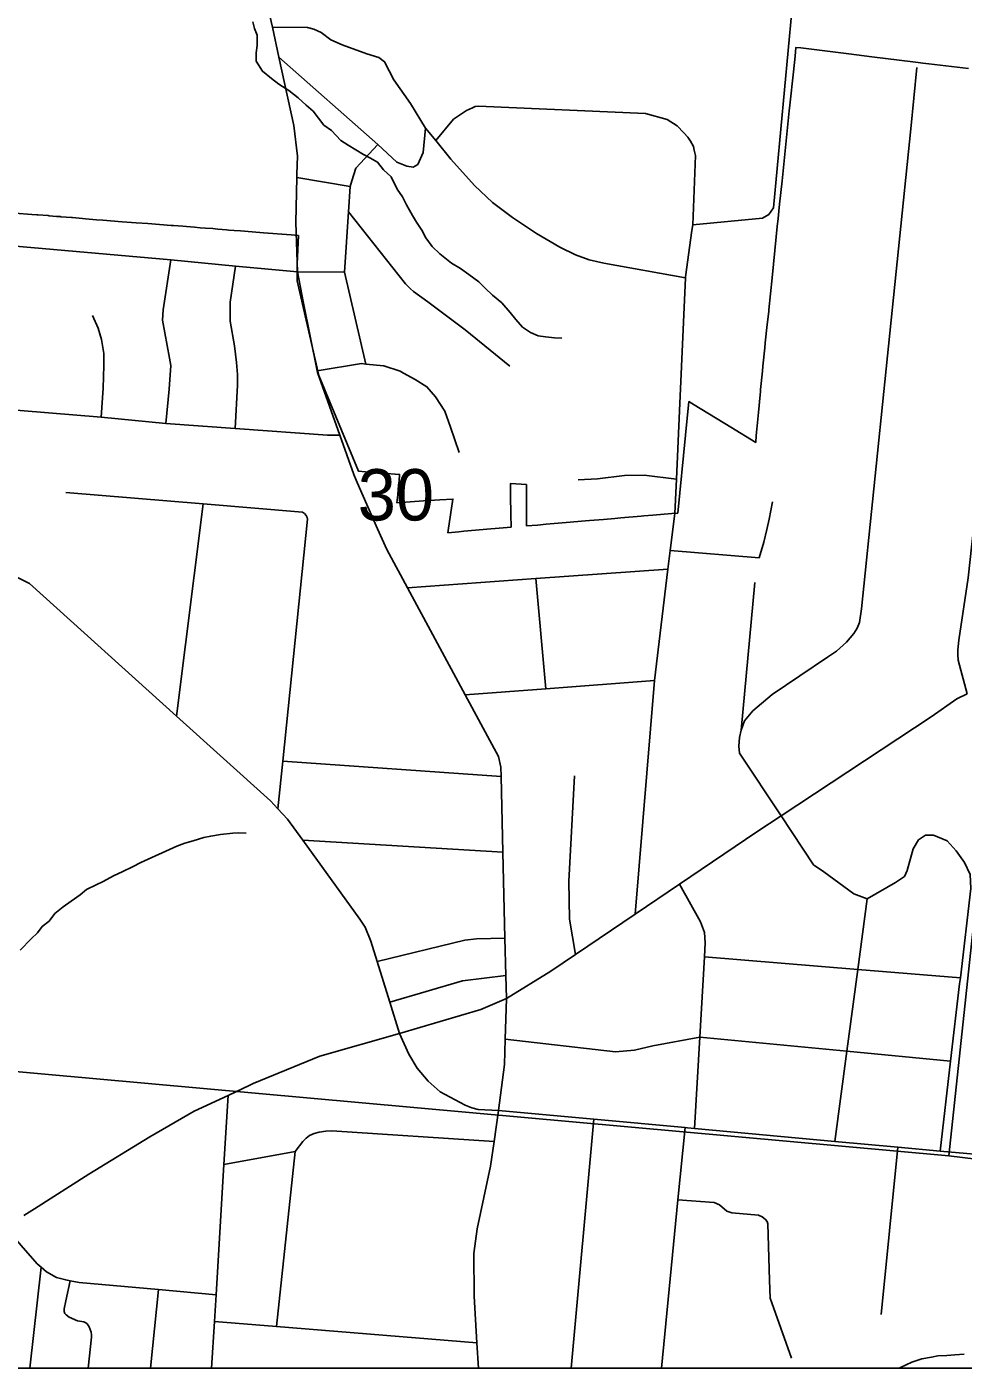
# Model space of a CAD drawing. Extents: x -18.8 to 34, y 0 to 22.
# Drawn here: x 25.231 to 25.996, y 14.1 to 15.194 of the extents above; entities that cross this region are included whole.
import ezdxf

# ---------------------------------------------------------------- set-up
doc = ezdxf.new("R2010")
doc.units = 0
for name, color, linetype in [('GM_X_City_Street', 7, 'Continuous'), ('GM_X_Corporation', 7, 'Continuous'), ('GM_X_County_Road', 7, 'Continuous'), ('GM_X_Minor_River', 7, 'Continuous'), ('GM_X_Section', 7, 'Continuous'), ('GM_X_Section_Text', 7, 'Continuous'), ('GM_X_State_Route', 7, 'Continuous'), ('GM_X_Township_Road', 7, 'Continuous'), ('GM_X_US_Route', 7, 'Continuous'), ('SH_Data', 7, 'Continuous')]:
    doc.layers.add(name, color=color, linetype=linetype)

msp = doc.modelspace()

# ---------------------------------------------------------------- linework, layer by layer
at = {"layer": 'GM_X_City_Street'}
for p, q in [((25.4372, 15.1694), (25.5179, 15.0981)), ((25.4517, 15.071), (25.4954, 15.0637)), ((25.4524, 14.9942), (25.4906, 14.994)), ((25.3535, 14.6317), (25.3754, 14.8049)), ((25.7565, 14.7669), (25.8292, 14.761)), ((25.6549, 14.6542), (25.6469, 14.744)), ((25.8143, 14.6204), (25.8257, 14.7409)), ((25.4403, 14.5951), (25.6185, 14.5825)), ((25.4568, 14.5306), (25.6199, 14.5208)), ((25.6758, 14.1), (25.6942, 14.303)), ((25.9287, 14.1438), (25.9424, 14.2803)), ((25.4351, 14.1339), (25.4505, 14.2767)), ((25.2338, 14.1), (25.2431, 14.1824)), ((25.3323, 14.1), (25.339, 14.1641))]:
    msp.add_line(p, q, dxfattribs=at)
for points in [[(25.7602, 14.797), (25.7617, 14.8251), (25.7641, 14.8807), (25.7689, 14.9892), (25.7689, 14.99), (25.7743, 15.0278), (25.7749, 15.0324), (25.8319, 15.038), (25.8369, 15.0409), (25.8409, 15.0465), (25.8618, 15.2711), (25.8632, 15.2742), (25.8663, 15.2778), (25.8708, 15.281), (25.8909, 15.302)], [(25.508, 14.919), (25.4906, 14.994), (25.494, 15.043), (25.4954, 15.0637), (25.4968, 15.0684), (25.5, 15.0788), (25.5179, 15.0981), (25.5335, 15.0836), (25.5417, 15.0803), (25.5467, 15.0795), (25.5505, 15.0816), (25.5549, 15.0914), (25.5569, 15.1114), (25.5446, 15.1315), (25.531, 15.1509), (25.5234, 15.1655), (25.5186, 15.169), (25.5088, 15.172), (25.4889, 15.1793), (25.4795, 15.1834), (25.4717, 15.1893), (25.4657, 15.1921), (25.4604, 15.1934), (25.4319, 15.1937)], [(25.8909, 14.285), (25.9007, 14.3585), (25.9096, 14.4252), (25.9173, 14.4829), (25.9064, 14.487), (25.8818, 14.5047), (25.8735, 14.5106), (25.847, 14.5505), (25.8131, 14.6015), (25.8125, 14.6073), (25.8131, 14.6144), (25.8143, 14.6204), (25.8172, 14.628), (25.8239, 14.6361), (25.8398, 14.6494), (25.8848, 14.6798), (25.8923, 14.6849), (25.9004, 14.6922), (25.9063, 14.6993), (25.9091, 14.7035), (25.9111, 14.7083), (25.9125, 14.7193), (25.9528, 15.1107), (25.9579, 15.1609)], [(25.9989, 14.6499), (25.9915, 14.6774), (25.9912, 14.6822), (25.9913, 14.6859), (25.9922, 14.6938), (25.9996, 14.7445), (26.0301, 15.024), (26.0176, 15.0263), (26.0178, 15.0284), (26.0231, 15.0851), (26.0285, 15.1442)], [(25.5653, 15.1012), (25.5796, 15.1187), (25.5903, 15.1257), (25.5951, 15.128), (25.5973, 15.129), (25.6, 15.1294), (25.7363, 15.1233), (25.754, 15.1183), (25.7622, 15.1132), (25.7677, 15.1076), (25.7708, 15.1041), (25.7732, 15.1008), (25.7756, 15.0963), (25.7762, 15.0933), (25.7771, 15.0892), (25.7749, 15.0324)], [(25.5569, 15.1114), (25.5653, 15.1012), (25.5775, 15.0862), (25.5967, 15.0645), (25.6115, 15.0508), (25.6279, 15.0386), (25.6473, 15.0255), (25.6664, 15.0144), (25.6791, 15.008), (25.6904, 15.0039), (25.7024, 15.0013), (25.7689, 14.9892)], [(25.494, 15.043), (25.5404, 14.9844), (25.5446, 14.9804), (25.5471, 14.9781), (25.5587, 14.9698), (25.5892, 14.947), (25.6256, 14.9172)], [(25.4685, 14.9135), (25.5047, 14.9193), (25.508, 14.919), (25.5228, 14.9176), (25.536, 14.9131), (25.5388, 14.9115), (25.5483, 14.9063), (25.558, 14.9004), (25.565, 14.8922), (25.5727, 14.8806), (25.5773, 14.8676), (25.5844, 14.8469)], [(25.6813, 14.8246), (25.6972, 14.8253), (25.7193, 14.8281), (25.7352, 14.8284), (25.7617, 14.8251)], [(25.2632, 14.8142), (25.3754, 14.8049), (25.4565, 14.7981), (25.458, 14.7972), (25.4595, 14.7954)], [(25.8292, 14.761), (25.8328, 14.7738), (25.8353, 14.784), (25.8373, 14.7924), (25.84, 14.8067)], [(25.4363, 14.5562), (25.4403, 14.5951), (25.4606, 14.7925), (25.4603, 14.7937), (25.4595, 14.7954)], [(25.7279, 14.4703), (25.7436, 14.6609), (25.7546, 14.7516), (25.7565, 14.7669), (25.7602, 14.797)], [(25.5421, 14.7365), (25.6469, 14.744), (25.7546, 14.7516)], [(25.5891, 14.6493), (25.6549, 14.6542), (25.7436, 14.6609)], [(25.6792, 14.4373), (25.6742, 14.4661), (25.6739, 14.4973), (25.6783, 14.583)], [(25.9769, 14.2771), (25.9854, 14.3505), (25.9927, 14.4134), (25.9933, 14.4184), (26.0018, 14.4913), (26.0013, 14.5027), (25.9966, 14.5123), (25.99, 14.522), (25.9826, 14.5302), (25.9713, 14.5346), (25.9649, 14.5348), (25.9591, 14.5308), (25.9547, 14.5237), (25.9498, 14.506), (25.9477, 14.5011), (25.9404, 14.496), (25.9173, 14.4829)], [(25.7764, 14.2955), (25.7807, 14.3699), (25.7844, 14.4355), (25.785, 14.4469), (25.7845, 14.4553), (25.7813, 14.4641), (25.7641, 14.4948)], [(25.5173, 14.4317), (25.5888, 14.449), (25.5983, 14.4503), (25.6216, 14.4506)], [(25.7844, 14.4355), (25.9096, 14.4252), (25.9933, 14.4184)], [(25.5276, 14.3985), (25.587, 14.4159), (25.6224, 14.4204)], [(25.6219, 14.3684), (25.7118, 14.358), (25.7274, 14.3595), (25.7423, 14.3629), (25.7807, 14.3699), (25.9007, 14.3585), (25.9854, 14.3505)], [(25.3923, 14.2661), (25.4505, 14.2767), (25.4567, 14.2849), (25.4594, 14.2876), (25.4621, 14.2897), (25.466, 14.2915), (25.4701, 14.2926), (25.4756, 14.2934), (25.4804, 14.2935), (25.6128, 14.2849)], [(25.7493, 14.1), (25.7628, 14.2373), (25.7686, 14.2962)], [(25.8556, 14.1081), (25.8382, 14.1572), (25.8375, 14.1717), (25.8363, 14.2177), (25.8356, 14.2197), (25.8341, 14.2215), (25.8317, 14.2235), (25.8285, 14.2247), (25.8069, 14.2268), (25.8028, 14.228), (25.7968, 14.2331), (25.7923, 14.2351), (25.7628, 14.2373)], [(25.2137, 14.2149), (25.2399, 14.185), (25.2431, 14.1824), (25.2474, 14.1787), (25.2558, 14.174), (25.2632, 14.172), (25.2668, 14.1713), (25.2742, 14.1698), (25.339, 14.1641), (25.3859, 14.1599)], [(25.2816, 14.1), (25.2843, 14.1252), (25.2843, 14.1273), (25.284, 14.1294), (25.2822, 14.1336), (25.2806, 14.1361), (25.2797, 14.137), (25.2781, 14.1378), (25.2728, 14.1387), (25.266, 14.1415), (25.2636, 14.1434), (25.2625, 14.1446), (25.2619, 14.1462), (25.262, 14.1485), (25.2632, 14.1549), (25.2668, 14.1713)], [(25.3845, 14.138), (25.4351, 14.1339), (25.5988, 14.1206)]]:
    msp.add_lwpolyline(points, dxfattribs=at)
at = {"layer": 'GM_X_Corporation'}
msp.add_lwpolyline([(26, 15.1599), (25.9677, 15.1639), (25.9627, 15.1645), (25.9588, 15.165), (25.9545, 15.1655), (25.9211, 15.1696), (25.9024, 15.1719), (25.8631, 15.1768), (25.8591, 15.1772), (25.8584, 15.1702), (25.857, 15.1574), (25.8542, 15.1302), (25.8537, 15.1254), (25.8497, 15.0874), (25.8478, 15.0685), (25.8458, 15.0494), (25.8443, 15.0351), (25.8441, 15.0339), (25.842, 15.0117), (25.8408, 15.0005), (25.8397, 14.9894), (25.837, 14.9632), (25.8369, 14.9618), (25.8356, 14.9512), (25.8341, 14.9364), (25.8337, 14.9322), (25.8322, 14.9173), (25.8318, 14.9133), (25.8303, 14.8983), (25.8301, 14.8966), (25.8298, 14.894), (25.8285, 14.8794), (25.8273, 14.866), (25.8268, 14.8607), (25.8263, 14.855), (25.8059, 14.8675), (25.776, 14.8857), (25.7718, 14.8883), (25.7691, 14.861), (25.7627, 14.7974), (25.7579, 14.797), (25.7424, 14.7957), (25.735, 14.7951), (25.7329, 14.7949), (25.7162, 14.7935), (25.7114, 14.7931), (25.702, 14.7923), (25.6945, 14.7916), (25.6906, 14.7913), (25.6874, 14.791), (25.6716, 14.7897), (25.6553, 14.7883), (25.6482, 14.7877), (25.6393, 14.7869), (25.6392, 14.7966), (25.6392, 14.8119), (25.6391, 14.8191), (25.6391, 14.8207), (25.6262, 14.8216), (25.6263, 14.8123), (25.6263, 14.8117), (25.6265, 14.7964), (25.6266, 14.786), (25.6168, 14.7851), (25.6068, 14.7842), (25.5977, 14.7834), (25.5881, 14.7826), (25.584, 14.7822), (25.5751, 14.7814), (25.5753, 14.7832), (25.5792, 14.8089), (25.5686, 14.8082), (25.5551, 14.8073), (25.5335, 14.8058), (25.5342, 14.8123), (25.5348, 14.8201), (25.5352, 14.8237), (25.5356, 14.829), (25.5079, 14.8312), (25.502, 14.8317), (25.4697, 14.9097), (25.452, 14.9869), (25.4521, 15.0006), (25.4531, 15.0238), (25.4471, 15.0243), (25.4245, 15.0261), (25.4154, 15.0268), (25.4058, 15.0276), (25.4006, 15.028), (25.3964, 15.0283), (25.3945, 15.0285), (25.3872, 15.0291), (25.3852, 15.0293), (25.3832, 15.0294), (25.3774, 15.0298), (25.3728, 15.0302), (25.3684, 15.0305), (25.3618, 15.0311), (25.3588, 15.0313), (25.3511, 15.0319), (25.3493, 15.0321), (25.3398, 15.0328), (25.3301, 15.0335), (25.3208, 15.0342), (25.3093, 15.035), (25.2936, 15.0362), (25.2884, 15.0367), (25.2792, 15.0375), (25.277, 15.0377), (25.2686, 15.0384), (25.2678, 15.0385), (25.2593, 15.0391), (25.2586, 15.0392), (25.2558, 15.0394), (25.2498, 15.0399), (25.2489, 15.04), (25.2405, 15.0407), (25.2395, 15.0407), (25.2356, 15.041), (25.2216, 15.042)], dxfattribs=at)
at = {"layer": 'GM_X_County_Road'}
for points in [[(25.4869, 14.8609), (25.4688, 14.9122), (25.4685, 14.9135), (25.457, 14.9701), (25.4524, 14.9942), (25.451, 15.0344), (25.4517, 15.071), (25.4517, 15.0739), (25.4524, 15.0884), (25.4494, 15.1135), (25.4372, 15.1694), (25.4319, 15.1937), (25.4288, 15.2077), (25.4251, 15.2306), (25.4255, 15.2515), (25.4274, 15.3423)], [(25.5003, 14.8242), (25.4983, 14.8288), (25.4869, 14.8609)], [(25.6001, 14.1), (25.5988, 14.1206), (25.5964, 14.1586), (25.5963, 14.1936), (25.5989, 14.2136), (25.6098, 14.2647), (25.6128, 14.2849), (25.6165, 14.3101), (25.6212, 14.3477), (25.6219, 14.3684), (25.6228, 14.4015), (25.6224, 14.4204), (25.6216, 14.4506), (25.6199, 14.5208), (25.6185, 14.5825), (25.6183, 14.5901), (25.6165, 14.5988), (25.6074, 14.6154), (25.5891, 14.6493), (25.5421, 14.7365), (25.5252, 14.7678), (25.5176, 14.7847), (25.5011, 14.8223), (25.5003, 14.8242)], [(25.0097, 14.8041), (25.0235, 14.8022), (25.0255, 14.8019), (25.0644, 14.7897), (25.0757, 14.7866), (25.1367, 14.77), (25.1897, 14.7555), (25.2192, 14.7474), (25.2256, 14.7442), (25.2335, 14.7399), (25.3535, 14.6317), (25.4302, 14.5626), (25.4363, 14.5562), (25.4443, 14.5479), (25.4568, 14.5306), (25.5031, 14.4662), (25.5075, 14.4596), (25.5122, 14.4482), (25.5173, 14.4317), (25.5276, 14.3985), (25.5355, 14.3729)], [(25.5355, 14.3729), (25.5431, 14.356), (25.5499, 14.3446), (25.5589, 14.334), (25.5687, 14.3255), (25.5891, 14.3146), (25.5947, 14.3123), (25.5999, 14.3111), (25.6165, 14.3101), (25.6942, 14.303), (25.7686, 14.2962)], [(25.3822, 14.1), (25.3845, 14.138), (25.3859, 14.1599), (25.3923, 14.2661), (25.3957, 14.3225)], [(25.7686, 14.2962), (25.7707, 14.296), (25.7764, 14.2955), (25.8909, 14.285), (25.9424, 14.2803), (25.9769, 14.2771), (26.0265, 14.2726), (26.1168, 14.2643), (26.1542, 14.1933), (26.3053, 14.2325), (26.4528, 14.2142), (26.6175, 14.1937)]]:
    msp.add_lwpolyline(points, dxfattribs=at)
at = {"layer": 'GM_X_Minor_River'}
for points in [[(25.4159, 15.198), (25.4172, 15.1926), (25.4193, 15.1872), (25.4194, 15.1789), (25.4187, 15.1728), (25.4185, 15.166), (25.4239, 15.1578), (25.4312, 15.1518), (25.4371, 15.1473), (25.4453, 15.1421), (25.453, 15.136), (25.4593, 15.1301), (25.4651, 15.1253), (25.4738, 15.1139), (25.4801, 15.1095), (25.4878, 15.1012), (25.4937, 15.0975), (25.5063, 15.0898), (25.5115, 15.0873), (25.5175, 15.0836), (25.5225, 15.0773), (25.5288, 15.0717), (25.5337, 15.0616), (25.538, 15.0554), (25.5412, 15.0488), (25.5462, 15.0402), (25.5494, 15.0348), (25.5537, 15.0281), (25.5572, 15.0219), (25.5623, 15.0148), (25.5685, 15.0089), (25.5781, 15.0013), (25.5855, 14.9968), (25.5922, 14.9919), (25.6003, 14.9859), (25.6054, 14.9808), (25.6116, 14.9752), (25.619, 14.9688), (25.6259, 14.9609), (25.6306, 14.9554), (25.6361, 14.9491), (25.6424, 14.9446), (25.6487, 14.9421), (25.6548, 14.9411), (25.662, 14.9404), (25.668, 14.9402)], [(25.4105, 14.5363), (25.4044, 14.5365), (25.3995, 14.5363), (25.3895, 14.5352), (25.3815, 14.534), (25.3758, 14.5328), (25.3673, 14.5301), (25.3604, 14.5281), (25.3538, 14.5257), (25.3244, 14.5125), (25.3178, 14.5089), (25.3097, 14.5051), (25.3023, 14.5016), (25.2938, 14.497), (25.288, 14.4942), (25.2802, 14.4904), (25.2751, 14.486), (25.2677, 14.481), (25.2611, 14.4763), (25.2544, 14.4709), (25.2496, 14.4646), (25.2441, 14.4603), (25.2401, 14.4552), (25.235, 14.4501), (25.2259, 14.4409)], [(25.9965, 14.1114), (25.9889, 14.1109), (25.9824, 14.1104), (25.9748, 14.11), (25.9698, 14.1091), (25.9618, 14.1075), (25.9537, 14.1048), (25.9444, 14.1006), (25.9434, 14.1)]]:
    msp.add_lwpolyline(points, dxfattribs=at)
at = {"layer": 'GM_X_Section'}
for points in [[(25.0796, 15.373), (26.092, 15.283), (25.984, 14.2733), (24.981, 14.3637)], [(26.092, 15.283), (27.0735, 15.1646), (26.9768, 14.1523), (25.984, 14.2733)]]:
    msp.add_lwpolyline(points, close=True, dxfattribs=at)
at = {"layer": 'GM_X_State_Route'}
for p, q in [((25.7279, 14.4703), (25.7641, 14.4948)), ((25.6792, 14.4373), (25.7279, 14.4703)), ((25.3957, 14.3225), (25.4134, 14.3309)), ((25.2291, 14.2246), (25.2377, 14.23))]:
    msp.add_line(p, q, dxfattribs=at)
for points in [[(25.847, 14.5505), (25.9696, 14.6313), (25.9905, 14.6459), (25.9989, 14.6499)], [(25.7641, 14.4948), (25.8271, 14.5374), (25.847, 14.5505)], [(25.6228, 14.4015), (25.6591, 14.4237), (25.6792, 14.4373)], [(25.5355, 14.3729), (25.6021, 14.3925), (25.6228, 14.4015)], [(25.4134, 14.3309), (25.4161, 14.3321), (25.4706, 14.3546), (25.5355, 14.3729)], [(25.2377, 14.23), (25.2821, 14.2582), (25.3319, 14.2888), (25.3681, 14.3095), (25.3957, 14.3225)], [(23.9223, 14.1), (30.3167, 14.1)]]:
    msp.add_lwpolyline(points, dxfattribs=at)
at = {"layer": 'GM_X_Township_Road'}
for points in [[(25.0597, 14.9743), (25.0644, 14.9788), (25.0661, 14.9813), (25.0672, 14.984), (25.0673, 14.989), (25.0683, 15.0008), (25.0688, 15.0133), (25.0689, 15.0163), (25.0694, 15.0185), (25.0701, 15.0207), (25.0719, 15.0228), (25.0756, 15.0246), (25.0768, 15.025), (25.0788, 15.0253), (25.0837, 15.0252), (25.21, 15.0161), (25.3491, 15.0041), (25.4017, 14.9987), (25.4524, 14.9942)], [(25.345, 14.8706), (25.3477, 14.8984), (25.349, 14.9177), (25.3478, 14.9237), (25.3423, 14.9549), (25.3426, 14.9631), (25.3491, 15.0041)], [(25.4016, 14.8665), (25.4035, 14.9018), (25.4035, 14.9104), (25.4025, 14.9203), (25.4008, 14.9338), (25.3975, 14.954), (25.3975, 14.9695), (25.4017, 14.9987)], [(25.4869, 14.8609), (25.4769, 14.8611), (25.4016, 14.8665), (25.345, 14.8706), (25.2921, 14.8757), (25.206, 14.8827), (25.1271, 14.8893), (25.0905, 14.8921), (25.07, 14.8943), (25.0648, 14.8948), (25.0617, 14.8957), (25.0599, 14.8985), (25.0676, 14.9469), (25.068, 14.9579), (25.0662, 14.9619), (25.0634, 14.9677), (25.0597, 14.9743)], [(25.2921, 14.8757), (25.2938, 14.8994), (25.2942, 14.9178), (25.2942, 14.9276), (25.2923, 14.939), (25.2897, 14.9483), (25.285, 14.9587)]]:
    msp.add_lwpolyline(points, dxfattribs=at)
at = {"layer": 'GM_X_US_Route'}
for p, q in [((25.7279, 14.4703), (25.7641, 14.4948)), ((25.6792, 14.4373), (25.7279, 14.4703)), ((25.3957, 14.3225), (25.4134, 14.3309)), ((25.2291, 14.2246), (25.2377, 14.23))]:
    msp.add_line(p, q, dxfattribs=at)
for points in [[(25.847, 14.5505), (25.9696, 14.6313), (25.9905, 14.6459), (25.9989, 14.6499)], [(25.7641, 14.4948), (25.8271, 14.5374), (25.847, 14.5505)], [(25.6228, 14.4015), (25.6591, 14.4237), (25.6792, 14.4373)], [(25.5355, 14.3729), (25.6021, 14.3925), (25.6228, 14.4015)], [(25.4134, 14.3309), (25.4161, 14.3321), (25.4706, 14.3546), (25.5355, 14.3729)], [(25.2377, 14.23), (25.2821, 14.2582), (25.3319, 14.2888), (25.3681, 14.3095), (25.3957, 14.3225)]]:
    msp.add_lwpolyline(points, dxfattribs=at)
at = {"layer": 'SH_Data'}
msp.add_lwpolyline([(23.5167, 20.9), (30.3167, 20.9), (30.3167, 14.1), (23.5167, 14.1)], close=True, dxfattribs=at)

# ---------------------------------------------------------------- texts
at = {"layer": 'GM_X_Section_Text'}
msp.add_text('30', height=0.04186, rotation=0, dxfattribs=at).set_placement((25.5015, 14.7914))

doc.saveas('drawing.dxf')
